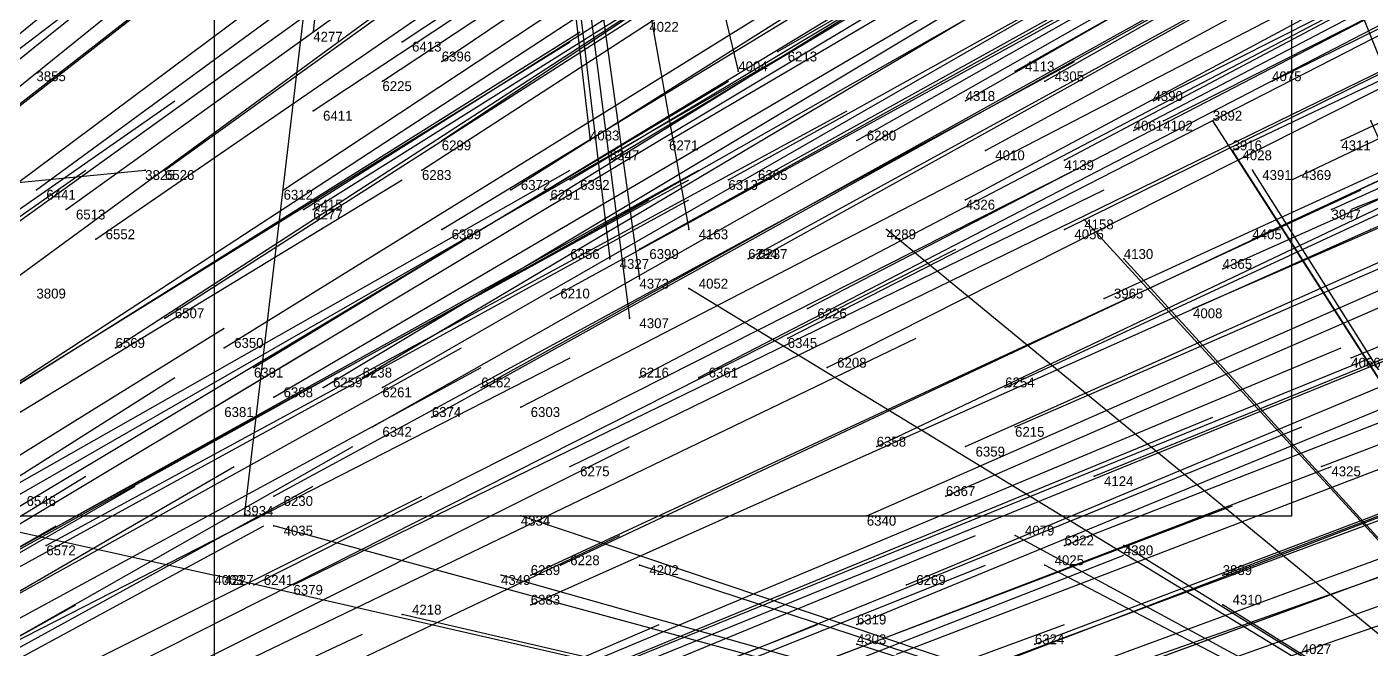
# Model space of a CAD drawing. Extents: x -0.5 to 0.59, y -0.5 to 0.59.
# Drawn here: x 0.239 to 0.375, y 0.1265 to 0.1895 of the extents above; entities that cross this region are included whole.
import ezdxf

# ---------------------------------------------------------------- set-up
doc = ezdxf.new("R2010")
doc.units = 0
for name, color, linetype in [('Clients', 3, 'CONTINUOUS'), ('Facilities', 3, 'CONTINUOUS'), ('Facilities_lines', 3, 'CONTINUOUS'), ('Min_max_boxes', 1, 'CONTINUOUS'), ('Normals', 1, 'CONTINUOUS'), ('Source_points', 5, 'CONTINUOUS'), ('Text', 3, 'CONTINUOUS')]:
    doc.layers.add(name, color=color, linetype=linetype)

msp = doc.modelspace()

# ---------------------------------------------------------------- linework, layer by layer
at = {"layer": 'Clients', "color": 5}
for p in [(0.268, 0.189, -1.25), (0.311, 0.185, -1.25), (0.359, 0.18, -1.25), (0.375, 0.18, -1.25), (0.296, 0.178, -1.25), (0.361, 0.177, -1.25), (0.251, 0.175, -1.25), (0.363, 0.175, -1.25), (0.346, 0.17, -1.25), (0.306, 0.169, -1.25), (0.326, 0.169, -1.25), (0.298, 0.166, -1.25), (0.35, 0.166, -1.25), (0.301, 0.164, -1.25), (0.306, 0.163, -1.25), (0.3, 0.16, -1.25), (0.261, 0.14, -1.25), (0.264, 0.139, -1.25), (0.289, 0.14, -1.25), (0.339, 0.138, -1.25), (0.35, 0.137, -1.25), (0.301, 0.135, -1.25), (0.342, 0.135, -1.25), (0.258, 0.134, -1.25), (0.258, 0.134, -1.25), (0.287, 0.134, -1.25), (0.36, 0.131, -1.25), (0.277, 0.13, -1.25), (0.323, 0.127, -1.25)]:
    msp.add_point(p, dxfattribs=at)
at = {"layer": 'Facilities', "color": 3}
for p in [(0.277, 0.188, -0.837), (0.315, 0.187, -0.917), (0.281, 0.186, -0.842), (0.339, 0.185, -0.966), (0.275, 0.184, -0.826), (0.342, 0.184, -0.972), (0.365, 0.184, -1.022), (0.268, 0.181, -0.808), (0.334, 0.182, -0.95), (0.353, 0.182, -0.993), (0.354, 0.18, -0.993), (0.351, 0.179, -0.984), (0.281, 0.178, -0.831), (0.304, 0.178, -0.88), (0.323, 0.178, -0.923), (0.336, 0.177, -0.949), (0.361, 0.177, -1.006), (0.372, 0.178, -1.031), (0.298, 0.176, -0.866), (0.344, 0.176, -0.965), (0.253, 0.175, -0.768), (0.279, 0.175, -0.822), (0.24, 0.173, -0.74), (0.265, 0.173, -0.79), (0.288, 0.173, -0.841), (0.294, 0.174, -0.854), (0.31, 0.174, -0.888), (0.313, 0.174, -0.895), (0.367, 0.174, -1.016), (0.292, 0.172, -0.848), (0.334, 0.172, -0.939), (0.243, 0.171, -0.743), (0.267, 0.171, -0.793), (0.268, 0.171, -0.793), (0.371, 0.171, -1.021), (0.281, 0.169, -0.819), (0.344, 0.169, -0.958), (0.375, 0.169, -1.028), (0.246, 0.168, -0.745), (0.363, 0.168, -0.999), (0.293, 0.167, -0.844), (0.301, 0.167, -0.86), (0.312, 0.166, -0.883), (0.313, 0.166, -0.885), (0.36, 0.165, -0.99), (0.292, 0.162, -0.836), (0.348, 0.162, -0.961), (0.318, 0.161, -0.891), (0.357, 0.161, -0.978), (0.253, 0.16, -0.749), (0.316, 0.158, -0.882), (0.248, 0.157, -0.733), (0.259, 0.157, -0.758), (0.373, 0.156, -1.011), (0.262, 0.155, -0.761), (0.273, 0.154, -0.783), (0.301, 0.154, -0.845), (0.307, 0.154, -0.86), (0.32, 0.155, -0.889), (0.269, 0.153, -0.774), (0.275, 0.153, -0.786), (0.285, 0.153, -0.808), (0.338, 0.153, -0.927), (0.258, 0.151, -0.748), (0.264, 0.152, -0.762), (0.289, 0.151, -0.816), (0.28, 0.15, -0.794), (0.274, 0.149, -0.78), (0.339, 0.149, -0.924), (0.325, 0.147, -0.892), (0.334, 0.147, -0.913), (0.294, 0.145, -0.82), (0.37, 0.145, -0.993), (0.347, 0.144, -0.94), (0.264, 0.142, -0.749), (0.332, 0.142, -0.902), (0.324, 0.14, -0.881), (0.241, 0.137, -0.692), (0.344, 0.137, -0.926), (0.293, 0.135, -0.808), (0.29, 0.134, -0.798), (0.36, 0.134, -0.96), (0.262, 0.133, -0.735), (0.266, 0.133, -0.742), (0.328, 0.133, -0.885), (0.29, 0.131, -0.796), (0.323, 0.129, -0.869), (0.341, 0.127, -0.909)]:
    msp.add_point(p, dxfattribs=at)
at = {"layer": 'Facilities_lines', "color": 3}
for p, q in [((0.281, 0.309, -1.25), (0.261, 0.14, -1.25)), ((0.281, 0.309, -1.25), (0.268, 0.189, -1.25)), ((0.281, 0.309, -1.25), (0.296, 0.178, -1.25)), ((0.281, 0.309, -1.25), (0.298, 0.166, -1.25)), ((0.281, 0.309, -1.25), (0.301, 0.164, -1.25)), ((0.281, 0.309, -1.25), (0.311, 0.185, -1.25)), ((0.281, 0.309, -1.25), (0.306, 0.169, -1.25)), ((0.281, 0.309, -1.25), (0.3, 0.16, -1.25)), ((0.411, 0.099, -1.25), (0.374, 0.191, -1.25)), ((0.411, 0.099, -1.25), (0.359, 0.18, -1.25)), ((0.411, 0.099, -1.25), (0.375, 0.18, -1.25)), ((0.411, 0.099, -1.25), (0.361, 0.177, -1.25)), ((0.127, 0.163, -1.25), (0.251, 0.175, -1.25)), ((0.411, 0.099, -1.25), (0.363, 0.175, -1.25)), ((0.411, 0.099, -1.25), (0.346, 0.17, -1.25)), ((0.411, 0.099, -1.25), (0.326, 0.169, -1.25)), ((0.411, 0.099, -1.25), (0.35, 0.166, -1.25)), ((0.127, 0.163, -1.25), (0.258, 0.134, -1.25)), ((0.411, 0.099, -1.25), (0.306, 0.163, -1.25)), ((0.411, 0.099, -1.25), (0.264, 0.139, -1.25)), ((0.411, 0.099, -1.25), (0.289, 0.14, -1.25)), ((0.411, 0.099, -1.25), (0.339, 0.138, -1.25)), ((0.411, 0.099, -1.25), (0.35, 0.137, -1.25)), ((0.411, 0.099, -1.25), (0.301, 0.135, -1.25)), ((0.411, 0.099, -1.25), (0.342, 0.135, -1.25)), ((0.411, 0.099, -1.25), (0.258, 0.134, -1.25)), ((0.411, 0.099, -1.25), (0.287, 0.134, -1.25)), ((0.411, 0.099, -1.25), (0.36, 0.131, -1.25)), ((0.411, 0.099, -1.25), (0.277, 0.13, -1.25)), ((0.411, 0.099, -1.25), (0.323, 0.127, -1.25))]:
    msp.add_line(p, q, dxfattribs=at)
at = {"layer": 'Min_max_boxes', "color": 1}
for p, q in [((0.367, 0.14, -1.25), (0.367, 0.334, -1.25)), ((0.367, 0.14, -1.25), (0.367, 0.334, -1.25)), ((0.258, -0.004, -1.25), (0.258, 0.281, -1.25)), ((0.258, -0.004, -1.25), (0.258, 0.281, -1.25)), ((0.172, 0.14, -1.25), (0.367, 0.14, -1.25)), ((0.172, 0.14, -1.25), (0.367, 0.14, -1.25)), ((0.367, 0.14, -1.25), (0.367, 0.14, -1.25))]:
    msp.add_line(p, q, dxfattribs=at)
at = {"layer": 'Normals', "color": 1}
for p, q in [((0.234, 0.184, -0.745), (0.308, 0.241, -0.708)), ((0.277, 0.188, -0.837), (0.354, 0.239, -0.8)), ((0.281, 0.186, -0.842), (0.358, 0.238, -0.805)), ((0.275, 0.184, -0.826), (0.352, 0.235, -0.788)), ((0.315, 0.187, -0.917), (0.396, 0.234, -0.879)), ((0.231, 0.176, -0.726), (0.304, 0.233, -0.688)), ((0.268, 0.181, -0.808), (0.345, 0.232, -0.77)), ((0.339, 0.185, -0.966), (0.42, 0.231, -0.929)), ((0.342, 0.184, -0.972), (0.423, 0.23, -0.935)), ((0.253, 0.175, -0.768), (0.328, 0.229, -0.731)), ((0.281, 0.178, -0.831), (0.358, 0.229, -0.793)), ((0.24, 0.173, -0.74), (0.315, 0.228, -0.702)), ((0.334, 0.182, -0.95), (0.414, 0.228, -0.913)), ((0.221, 0.168, -0.694), (0.294, 0.225, -0.657)), ((0.243, 0.171, -0.743), (0.318, 0.225, -0.705)), ((0.279, 0.175, -0.822), (0.356, 0.225, -0.784)), ((0.304, 0.178, -0.88), (0.384, 0.225, -0.844)), ((0.365, 0.184, -1.022), (0.448, 0.225, -0.985)), ((0.265, 0.173, -0.79), (0.342, 0.224, -0.753)), ((0.298, 0.176, -0.866), (0.378, 0.224, -0.829)), ((0.323, 0.178, -0.923), (0.404, 0.224, -0.886)), ((0.353, 0.182, -0.993), (0.436, 0.224, -0.955)), ((0.208, 0.164, -0.662), (0.28, 0.223, -0.625)), ((0.288, 0.173, -0.841), (0.367, 0.223, -0.804)), ((0.294, 0.174, -0.854), (0.374, 0.222, -0.818)), ((0.351, 0.179, -0.984), (0.433, 0.222, -0.947)), ((0.354, 0.18, -0.993), (0.437, 0.222, -0.955)), ((0.246, 0.168, -0.745), (0.323, 0.221, -0.708)), ((0.267, 0.171, -0.793), (0.346, 0.221, -0.756)), ((0.292, 0.172, -0.848), (0.371, 0.221, -0.811)), ((0.336, 0.177, -0.949), (0.417, 0.221, -0.912)), ((0.268, 0.171, -0.793), (0.346, 0.22, -0.756)), ((0.31, 0.174, -0.888), (0.391, 0.219, -0.851)), ((0.313, 0.174, -0.895), (0.394, 0.219, -0.858)), ((0.344, 0.176, -0.965), (0.425, 0.219, -0.927)), ((0.208, 0.159, -0.655), (0.281, 0.218, -0.619)), ((0.281, 0.169, -0.819), (0.36, 0.217, -0.782)), ((0.361, 0.177, -1.006), (0.445, 0.217, -0.969)), ((0.372, 0.178, -1.031), (0.456, 0.217, -0.993)), ((0.202, 0.157, -0.639), (0.274, 0.215, -0.602)), ((0.334, 0.172, -0.939), (0.416, 0.216, -0.902)), ((0.231, 0.159, -0.701), (0.306, 0.214, -0.664)), ((0.367, 0.174, -1.016), (0.451, 0.214, -0.979)), ((0.293, 0.167, -0.844), (0.374, 0.213, -0.806)), ((0.301, 0.167, -0.86), (0.382, 0.212, -0.824)), ((0.312, 0.166, -0.883), (0.394, 0.211, -0.847)), ((0.313, 0.166, -0.885), (0.394, 0.211, -0.849)), ((0.253, 0.16, -0.749), (0.331, 0.21, -0.711)), ((0.344, 0.169, -0.958), (0.427, 0.21, -0.921)), ((0.371, 0.171, -1.021), (0.455, 0.209, -0.984)), ((0.209, 0.152, -0.646), (0.284, 0.208, -0.61)), ((0.248, 0.157, -0.733), (0.325, 0.207, -0.695)), ((0.292, 0.162, -0.836), (0.374, 0.207, -0.799)), ((0.363, 0.168, -0.999), (0.447, 0.207, -0.962)), ((0.375, 0.169, -1.028), (0.46, 0.207, -0.991)), ((0.259, 0.157, -0.758), (0.338, 0.206, -0.72)), ((0.318, 0.161, -0.891), (0.401, 0.204, -0.854)), ((0.262, 0.155, -0.761), (0.341, 0.203, -0.723)), ((0.36, 0.165, -0.99), (0.445, 0.203, -0.953)), ((0.269, 0.153, -0.774), (0.349, 0.201, -0.736)), ((0.273, 0.154, -0.783), (0.352, 0.201, -0.745)), ((0.316, 0.158, -0.882), (0.398, 0.2, -0.845)), ((0.348, 0.162, -0.961), (0.433, 0.201, -0.923)), ((0.258, 0.151, -0.748), (0.338, 0.199, -0.71)), ((0.264, 0.152, -0.762), (0.344, 0.199, -0.723)), ((0.275, 0.153, -0.786), (0.355, 0.199, -0.748)), ((0.285, 0.153, -0.808), (0.366, 0.198, -0.771)), ((0.357, 0.161, -0.978), (0.442, 0.198, -0.941)), ((0.201, 0.143, -0.617), (0.276, 0.197, -0.579)), ((0.201, 0.143, -0.616), (0.276, 0.197, -0.578)), ((0.301, 0.154, -0.845), (0.383, 0.197, -0.808)), ((0.307, 0.154, -0.86), (0.39, 0.197, -0.823)), ((0.32, 0.155, -0.889), (0.403, 0.197, -0.852)), ((0.274, 0.149, -0.78), (0.355, 0.195, -0.743)), ((0.28, 0.15, -0.794), (0.361, 0.195, -0.757)), ((0.222, 0.143, -0.66), (0.3, 0.194, -0.624)), ((0.289, 0.151, -0.816), (0.372, 0.194, -0.779)), ((0.338, 0.153, -0.927), (0.422, 0.192, -0.89)), ((0.373, 0.156, -1.011), (0.459, 0.191, -0.973)), ((0.423, 0.191, -1.25), (0.373, 0.171, -1.166)), ((0.215, 0.139, -0.641), (0.294, 0.188, -0.604)), ((0.217, 0.14, -0.644), (0.295, 0.189, -0.607)), ((0.238, 0.142, -0.693), (0.318, 0.188, -0.655)), ((0.268, 0.189, -1.25), (0.268, 0.189, -1.15)), ((0.325, 0.147, -0.892), (0.409, 0.187, -0.854)), ((0.264, 0.142, -0.749), (0.345, 0.186, -0.711)), ((0.294, 0.145, -0.82), (0.378, 0.186, -0.783)), ((0.311, 0.185, -1.25), (0.311, 0.185, -1.15)), ((0.334, 0.147, -0.913), (0.419, 0.185, -0.876)), ((0.339, 0.149, -0.924), (0.424, 0.186, -0.888)), ((0.23, 0.136, -0.668), (0.31, 0.184, -0.632)), ((0.178, 0.129, -0.549), (0.254, 0.182, -0.512)), ((0.241, 0.137, -0.692), (0.322, 0.181, -0.654)), ((0.359, 0.18, -1.25), (0.359, 0.18, -1.15)), ((0.375, 0.18, -1.25), (0.375, 0.18, -1.15)), ((0.332, 0.142, -0.902), (0.417, 0.179, -0.864)), ((0.347, 0.144, -0.94), (0.433, 0.179, -0.903)), ((0.296, 0.178, -1.25), (0.296, 0.178, -1.15)), ((0.324, 0.14, -0.881), (0.408, 0.177, -0.843)), ((0.361, 0.177, -1.25), (0.361, 0.177, -1.15)), ((0.37, 0.145, -0.993), (0.456, 0.178, -0.955)), ((0.168, 0.121, -0.519), (0.245, 0.175, -0.483)), ((0.213, 0.129, -0.623), (0.294, 0.175, -0.586)), ((0.226, 0.13, -0.65), (0.307, 0.175, -0.613)), ((0.251, 0.175, -1.25), (0.251, 0.175, -1.15)), ((0.262, 0.133, -0.735), (0.345, 0.175, -0.697)), ((0.293, 0.135, -0.808), (0.378, 0.175, -0.771)), ((0.363, 0.175, -1.25), (0.363, 0.175, -1.15)), ((0.198, 0.126, -0.588), (0.277, 0.174, -0.549)), ((0.224, 0.129, -0.647), (0.306, 0.174, -0.61)), ((0.266, 0.133, -0.742), (0.348, 0.173, -0.704)), ((0.29, 0.134, -0.798), (0.374, 0.173, -0.762)), ((0.221, 0.127, -0.637), (0.302, 0.172, -0.6)), ((0.224, 0.127, -0.644), (0.306, 0.172, -0.607)), ((0.344, 0.137, -0.926), (0.431, 0.171, -0.889)), ((0.346, 0.17, -1.25), (0.346, 0.17, -1.15)), ((0.29, 0.131, -0.796), (0.375, 0.169, -0.759)), ((0.306, 0.169, -1.25), (0.306, 0.169, -1.15)), ((0.326, 0.169, -1.25), (0.326, 0.169, -1.15)), ((0.328, 0.133, -0.885), (0.414, 0.169, -0.848)), ((0.25, 0.125, -0.699), (0.333, 0.167, -0.662)), ((0.298, 0.166, -1.25), (0.298, 0.166, -1.15)), ((0.35, 0.166, -1.25), (0.35, 0.166, -1.15)), ((0.36, 0.134, -0.96), (0.447, 0.167, -0.923)), ((0.301, 0.164, -1.25), (0.301, 0.164, -1.15)), ((0.323, 0.129, -0.869), (0.408, 0.164, -0.831)), ((0.306, 0.163, -1.25), (0.306, 0.163, -1.15)), ((0.3, 0.16, -1.25), (0.3, 0.16, -1.15)), ((0.341, 0.127, -0.909), (0.428, 0.16, -0.873)), ((0.18, 0.11, -0.528), (0.259, 0.159, -0.491)), ((0.246, 0.118, -0.682), (0.329, 0.158, -0.644)), ((0.296, 0.123, -0.8), (0.382, 0.158, -0.763)), ((0.327, 0.126, -0.876), (0.413, 0.159, -0.838)), ((0.188, 0.109, -0.544), (0.268, 0.157, -0.508)), ((0.202, 0.112, -0.578), (0.283, 0.157, -0.54)), ((0.286, 0.121, -0.778), (0.372, 0.157, -0.741)), ((0.212, 0.114, -0.601), (0.294, 0.156, -0.564)), ((0.289, 0.121, -0.783), (0.375, 0.156, -0.746)), ((0.175, 0.104, -0.509), (0.254, 0.154, -0.474)), ((0.204, 0.111, -0.58), (0.285, 0.155, -0.542)), ((0.348, 0.124, -0.924), (0.436, 0.155, -0.888)), ((0.326, 0.121, -0.869), (0.412, 0.153, -0.831)), ((0.336, 0.121, -0.894), (0.423, 0.153, -0.856)), ((0.274, 0.115, -0.742), (0.359, 0.15, -0.704)), ((0.282, 0.114, -0.761), (0.368, 0.149, -0.723)), ((0.191, 0.101, -0.54), (0.272, 0.147, -0.503)), ((0.216, 0.105, -0.602), (0.3, 0.147, -0.565)), ((0.311, 0.115, -0.828), (0.397, 0.148, -0.791)), ((0.179, 0.098, -0.51), (0.26, 0.145, -0.474)), ((0.285, 0.112, -0.765), (0.371, 0.145, -0.728)), ((0.166, 0.096, -0.48), (0.245, 0.144, -0.442)), ((0.17, 0.097, -0.488), (0.25, 0.143, -0.451)), ((0.186, 0.098, -0.526), (0.268, 0.143, -0.49)), ((0.195, 0.1, -0.549), (0.279, 0.142, -0.513)), ((0.311, 0.11, -0.826), (0.398, 0.142, -0.788)), ((0.32, 0.111, -0.846), (0.407, 0.142, -0.809)), ((0.274, 0.108, -0.736), (0.361, 0.141, -0.7)), ((0.162, 0.093, -0.466), (0.242, 0.139, -0.428)), ((0.182, 0.095, -0.512), (0.263, 0.139, -0.475)), ((0.261, 0.14, -1.25), (0.261, 0.14, -1.15)), ((0.264, 0.139, -1.25), (0.264, 0.139, -1.15)), ((0.289, 0.14, -1.25), (0.289, 0.14, -1.15)), ((0.321, 0.11, -0.847), (0.408, 0.14, -0.81)), ((0.215, 0.098, -0.591), (0.299, 0.138, -0.554)), ((0.25, 0.103, -0.676), (0.335, 0.138, -0.638)), ((0.339, 0.138, -1.25), (0.339, 0.138, -1.15)), ((0.263, 0.102, -0.706), (0.35, 0.136, -0.669)), ((0.35, 0.137, -1.25), (0.35, 0.137, -1.15)), ((0.251, 0.101, -0.675), (0.336, 0.135, -0.637)), ((0.292, 0.103, -0.774), (0.379, 0.135, -0.737)), ((0.301, 0.135, -1.25), (0.301, 0.135, -1.15)), ((0.342, 0.135, -1.25), (0.342, 0.135, -1.15)), ((0.258, 0.134, -1.25), (0.258, 0.134, -1.15)), ((0.258, 0.134, -1.25), (0.258, 0.134, -1.15)), ((0.287, 0.134, -1.25), (0.287, 0.134, -1.15)), ((0.163, 0.086, -0.461), (0.244, 0.131, -0.424)), ((0.36, 0.131, -1.25), (0.36, 0.131, -1.15)), ((0.277, 0.13, -1.25), (0.277, 0.13, -1.15)), ((0.189, 0.089, -0.523), (0.273, 0.128, -0.486)), ((0.217, 0.092, -0.59), (0.303, 0.129, -0.554)), ((0.233, 0.095, -0.63), (0.319, 0.129, -0.592)), ((0.257, 0.097, -0.686), (0.344, 0.129, -0.648)), ((0.323, 0.127, -1.25), (0.323, 0.127, -1.15))]:
    msp.add_line(p, q, dxfattribs=at)
at = {"layer": 'Source_points', "color": 5}
for p in [(0.268, 0.189, -1.25), (0.277, 0.188, -0.837), (0.315, 0.187, -0.917), (0.281, 0.186, -0.842), (0.311, 0.185, -1.25), (0.339, 0.185, -0.966), (0.275, 0.184, -0.826), (0.342, 0.184, -0.972), (0.365, 0.184, -1.022), (0.268, 0.181, -0.808), (0.334, 0.182, -0.95), (0.353, 0.182, -0.993), (0.354, 0.18, -0.993), (0.359, 0.18, -1.25), (0.375, 0.18, -1.25), (0.351, 0.179, -0.984), (0.281, 0.178, -0.831), (0.296, 0.178, -1.25), (0.304, 0.178, -0.88), (0.323, 0.178, -0.923), (0.336, 0.177, -0.949), (0.361, 0.177, -1.25), (0.361, 0.177, -1.006), (0.372, 0.178, -1.031), (0.298, 0.176, -0.866), (0.344, 0.176, -0.965), (0.251, 0.175, -1.25), (0.253, 0.175, -0.768), (0.279, 0.175, -0.822), (0.363, 0.175, -1.25), (0.24, 0.173, -0.74), (0.265, 0.173, -0.79), (0.288, 0.173, -0.841), (0.294, 0.174, -0.854), (0.31, 0.174, -0.888), (0.313, 0.174, -0.895), (0.367, 0.174, -1.016), (0.292, 0.172, -0.848), (0.334, 0.172, -0.939), (0.243, 0.171, -0.743), (0.267, 0.171, -0.793), (0.268, 0.171, -0.793), (0.346, 0.17, -1.25), (0.371, 0.171, -1.021), (0.281, 0.169, -0.819), (0.306, 0.169, -1.25), (0.326, 0.169, -1.25), (0.344, 0.169, -0.958), (0.375, 0.169, -1.028), (0.246, 0.168, -0.745), (0.363, 0.168, -0.999), (0.293, 0.167, -0.844), (0.298, 0.166, -1.25), (0.301, 0.167, -0.86), (0.312, 0.166, -0.883), (0.313, 0.166, -0.885), (0.35, 0.166, -1.25), (0.36, 0.165, -0.99), (0.301, 0.164, -1.25), (0.292, 0.162, -0.836), (0.306, 0.163, -1.25), (0.348, 0.162, -0.961), (0.318, 0.161, -0.891), (0.357, 0.161, -0.978), (0.253, 0.16, -0.749), (0.3, 0.16, -1.25), (0.316, 0.158, -0.882), (0.248, 0.157, -0.733), (0.259, 0.157, -0.758), (0.373, 0.156, -1.011), (0.262, 0.155, -0.761), (0.273, 0.154, -0.783), (0.301, 0.154, -0.845), (0.307, 0.154, -0.86), (0.32, 0.155, -0.889), (0.269, 0.153, -0.774), (0.275, 0.153, -0.786), (0.285, 0.153, -0.808), (0.338, 0.153, -0.927), (0.258, 0.151, -0.748), (0.264, 0.152, -0.762), (0.289, 0.151, -0.816), (0.28, 0.15, -0.794), (0.274, 0.149, -0.78), (0.339, 0.149, -0.924), (0.325, 0.147, -0.892), (0.334, 0.147, -0.913), (0.294, 0.145, -0.82), (0.37, 0.145, -0.993), (0.347, 0.144, -0.94), (0.264, 0.142, -0.749), (0.332, 0.142, -0.902), (0.261, 0.14, -1.25), (0.264, 0.139, -1.25), (0.289, 0.14, -1.25), (0.324, 0.14, -0.881), (0.339, 0.138, -1.25), (0.241, 0.137, -0.692), (0.344, 0.137, -0.926), (0.35, 0.137, -1.25), (0.293, 0.135, -0.808), (0.301, 0.135, -1.25), (0.342, 0.135, -1.25), (0.258, 0.134, -1.25), (0.258, 0.134, -1.25), (0.287, 0.134, -1.25), (0.29, 0.134, -0.798), (0.36, 0.134, -0.96), (0.262, 0.133, -0.735), (0.266, 0.133, -0.742), (0.328, 0.133, -0.885), (0.29, 0.131, -0.796), (0.36, 0.131, -1.25), (0.277, 0.13, -1.25), (0.323, 0.129, -0.869), (0.323, 0.127, -1.25), (0.341, 0.127, -0.909)]:
    msp.add_point(p, dxfattribs=at)

# ---------------------------------------------------------------- texts
at = {"layer": 'Text', "color": 3}
for s, p in [('4277', (0.268, 0.188, -1.25)), ('4022', (0.302, 0.189, -1.25)), ('6413', (0.278, 0.187, -0.837)), ('6396', (0.281, 0.186, -0.842)), ('6213', (0.316, 0.186, -0.917)), ('3855', (0.24, 0.184, -1.25)), ('4004', (0.311, 0.185, -1.25)), ('4113', (0.34, 0.185, -0.966)), ('4305', (0.343, 0.184, -0.972)), ('4075', (0.365, 0.184, -1.022)), ('6225', (0.275, 0.183, -0.826)), ('4318', (0.334, 0.182, -0.95)), ('4390', (0.353, 0.182, -0.993)), ('6411', (0.269, 0.18, -0.808)), ('3892', (0.359, 0.18, -1.25)), ('4061', (0.351, 0.179, -0.984)), ('4102', (0.354, 0.179, -0.993)), ('4083', (0.296, 0.178, -1.25)), ('6280', (0.324, 0.178, -0.923)), ('6299', (0.281, 0.177, -0.831)), ('6347', (0.298, 0.176, -0.866)), ('6271', (0.304, 0.177, -0.88)), ('4010', (0.337, 0.176, -0.949)), ('3916', (0.361, 0.177, -1.25)), ('4028', (0.362, 0.176, -1.006)), ('4311', (0.372, 0.177, -1.031)), ('4139', (0.344, 0.175, -0.965)), ('3825', (0.251, 0.174, -1.25)), ('6526', (0.253, 0.174, -0.768)), ('6283', (0.279, 0.174, -0.822)), ('6305', (0.313, 0.174, -0.895)), ('4391', (0.364, 0.174, -1.25)), ('4369', (0.368, 0.174, -1.016)), ('6441', (0.241, 0.172, -0.74)), ('6312', (0.265, 0.172, -0.79)), ('6372', (0.289, 0.173, -0.841)), ('6291', (0.292, 0.172, -0.848)), ('6392', (0.295, 0.173, -0.854)), ('6313', (0.31, 0.173, -0.888)), ('6415', (0.268, 0.171, -0.793)), ('4326', (0.334, 0.171, -0.939)), ('6513', (0.244, 0.17, -0.743)), ('6277', (0.268, 0.17, -0.793)), ('4158', (0.346, 0.169, -1.25)), ('3947', (0.371, 0.17, -1.021)), ('6552', (0.247, 0.168, -0.745)), ('6389', (0.282, 0.168, -0.819)), ('4163', (0.307, 0.168, -1.25)), ('4289', (0.326, 0.168, -1.25)), ('4056', (0.345, 0.168, -0.958)), ('4405', (0.363, 0.168, -0.999)), ('6356', (0.294, 0.166, -0.844)), ('4327', (0.299, 0.165, -1.25)), ('6399', (0.302, 0.166, -0.86)), ('6294', (0.312, 0.166, -0.883)), ('6237', (0.313, 0.166, -0.885)), ('4130', (0.35, 0.166, -1.25)), ('4365', (0.36, 0.165, -0.99)), ('4373', (0.301, 0.163, -1.25)), ('4052', (0.307, 0.163, -1.25)), ('3809', (0.24, 0.162, -1.25)), ('6210', (0.293, 0.162, -0.836)), ('3965', (0.349, 0.162, -0.961)), ('6507', (0.254, 0.16, -0.749)), ('6226', (0.319, 0.16, -0.891)), ('4008', (0.357, 0.16, -0.978)), ('4307', (0.301, 0.159, -1.25)), ('6569', (0.248, 0.157, -0.733)), ('6350', (0.26, 0.157, -0.758)), ('6345', (0.316, 0.157, -0.882)), ('6208', (0.321, 0.155, -0.889)), ('4066', (0.373, 0.155, -1.011)), ('6391', (0.262, 0.154, -0.761)), ('6259', (0.27, 0.153, -0.774)), ('6238', (0.273, 0.154, -0.783)), ('6262', (0.285, 0.153, -0.808)), ('6216', (0.301, 0.154, -0.845)), ('6361', (0.308, 0.154, -0.86)), ('6254', (0.338, 0.153, -0.927)), ('6388', (0.265, 0.152, -0.762)), ('6261', (0.275, 0.152, -0.786)), ('6381', (0.259, 0.15, -0.748)), ('6374', (0.28, 0.15, -0.794)), ('6303', (0.29, 0.15, -0.816)), ('6342', (0.275, 0.148, -0.78)), ('6215', (0.339, 0.148, -0.924)), ('6358', (0.325, 0.147, -0.892)), ('6359', (0.335, 0.146, -0.913)), ('6275', (0.295, 0.144, -0.82)), ('4325', (0.371, 0.144, -0.993)), ('6367', (0.332, 0.142, -0.902)), ('4124', (0.348, 0.143, -0.94)), ('6546', (0.239, 0.141, -0.693)), ('6230', (0.265, 0.141, -0.749)), ('3934', (0.261, 0.14, -1.25)), ('4035', (0.265, 0.138, -1.25)), ('4334', (0.289, 0.139, -1.25)), ('6340', (0.324, 0.139, -0.881)), ('4079', (0.34, 0.138, -1.25)), ('6322', (0.344, 0.137, -0.926)), ('6572', (0.241, 0.136, -0.692)), ('6228', (0.294, 0.135, -0.808)), ('4025', (0.343, 0.135, -1.25)), ('4380', (0.35, 0.136, -1.25)), ('6289', (0.29, 0.134, -0.798)), ('4202', (0.302, 0.134, -1.25)), ('3889', (0.36, 0.134, -0.96)), ('4003', (0.258, 0.133, -1.25)), ('4227', (0.259, 0.133, -1.25)), ('6241', (0.263, 0.133, -0.735)), ('4349', (0.287, 0.133, -1.25)), ('6269', (0.329, 0.133, -0.885)), ('6379', (0.266, 0.132, -0.742)), ('6383', (0.29, 0.131, -0.796)), ('4310', (0.361, 0.131, -1.25)), ('4218', (0.278, 0.13, -1.25)), ('6319', (0.323, 0.129, -0.869)), ('4303', (0.323, 0.127, -1.25)), ('6324', (0.341, 0.127, -0.909)), ('4027', (0.368, 0.126, -1.25))]:
    msp.add_text(s, height=0.001, dxfattribs=at).set_placement(p)

doc.saveas('drawing.dxf')
